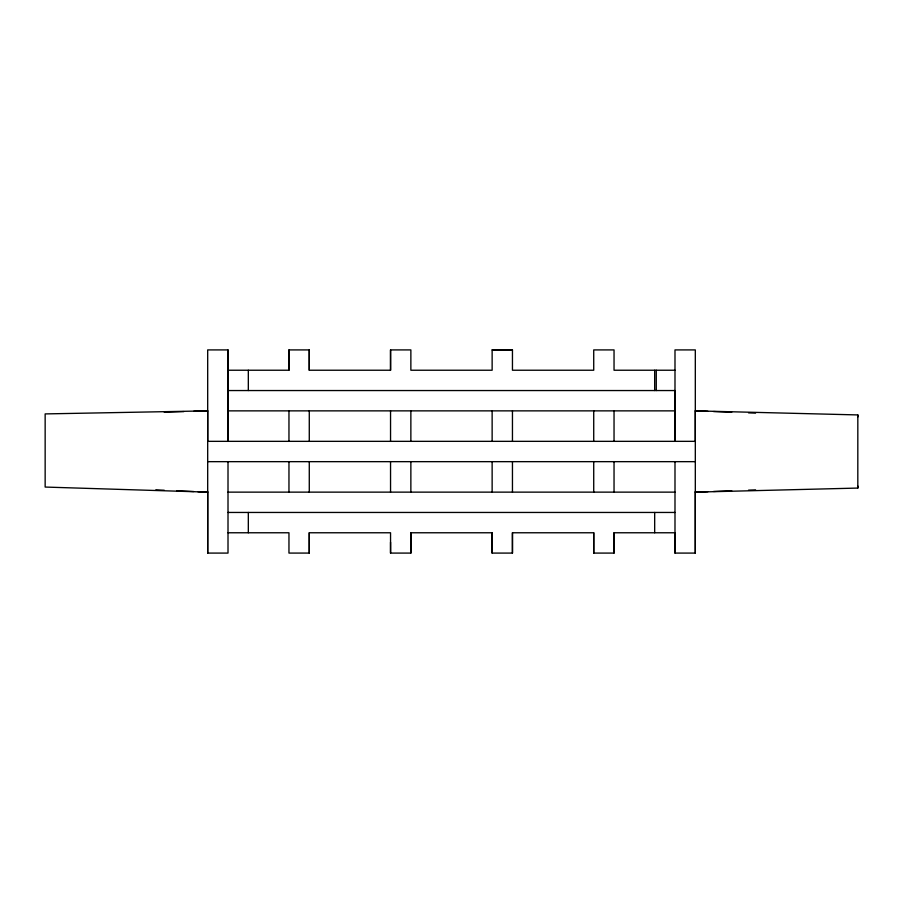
<?xml version="1.0" encoding="UTF-8"?>
<svg xmlns="http://www.w3.org/2000/svg" width="903" height="903" viewBox="0 0 903 903"><rect width="100%" height="100%" fill="white"/><g stroke="black" fill="none" stroke-linecap="round" stroke-linejoin="round"><path stroke-width="1.35" d="M228.007 461.659L228.007 553.087L207.69 553.087L207.69 491.503M228.007 349.912L228.007 441.341L228.007 349.912L207.69 349.912L207.69 441.341L695.31 441.341L695.31 349.912L674.992 349.912L674.992 441.341L674.992 390.547L228.007 390.547M228.007 370.23L288.96 370.23L288.96 349.912L309.277 349.912L309.277 370.23L390.547 370.23L390.547 349.912L410.865 349.912L410.865 370.23L492.135 370.23L492.135 349.912L512.452 350.093L492.135 349.912M228.007 532.77L288.96 532.77L288.96 553.087L309.277 553.076L309.277 532.77L390.547 532.77L390.547 553.087L410.865 553.087L410.865 532.77L492.135 532.77L492.135 553.087L512.452 553.087L512.452 532.77L593.722 532.77L593.722 553.087L614.04 553.087L614.04 532.77L674.992 532.77L674.992 553.087L695.31 553.087L695.31 410.865L857.827 414.928L857.85 416.96M309.277 370.23L309.277 349.912M390.547 553.087L390.547 542.251M512.452 349.912L512.452 370.23L593.722 370.23L593.722 349.912L614.04 349.912L614.04 370.23L674.992 370.23M695.31 553.087L695.31 491.503M707.918 491.661L695.31 492.135L857.816 488.071L857.827 414.928M857.816 488.071L857.85 486.04M713.528 491.458L731.735 490.769M748.553 490.137L755.563 489.877M164.256 412.219L183.873 411.61M193.682 411.305L207.69 410.865L207.69 553.087M207.69 410.865L45.15 413.913L45.15 487.056L207.69 492.135L197.881 491.706M228.007 410.865L674.992 410.865M207.69 461.659L695.31 461.659M228.007 492.135L674.992 492.135M228.007 512.452L674.992 512.452M695.31 410.865L707.918 411.339M713.528 411.554L731.735 412.231M748.553 412.863L755.563 413.122M155.847 489.866L164.256 490.239M176.864 490.792L193.682 491.525M674.992 461.659L674.992 553.087M656.267 370.23L656.267 390.547M654.675 370.23L654.675 390.547M654.675 512.452L654.675 532.77M614.04 410.865L614.04 441.341M614.04 461.659L614.04 492.135M614.04 532.77L614.04 553.087M593.722 410.865L593.722 441.341M593.722 461.659L593.722 492.135M593.722 532.77L593.722 553.087M512.452 410.865L512.452 441.341M512.452 461.659L512.452 492.135M512.452 532.77L512.452 553.087M492.135 410.865L492.135 441.341M492.135 461.659L492.135 492.135M492.135 532.77L492.135 553.087M410.865 410.865L410.865 441.341M410.865 461.659L410.865 492.135M410.865 532.77L410.865 553.087M390.547 349.912L390.547 370.23M390.547 410.865L390.547 441.341M390.547 461.659L390.547 492.135M309.277 410.865L309.277 441.341M309.277 461.659L309.277 492.135M309.277 532.77L309.277 553.076M288.96 349.912L288.96 370.23M288.96 410.865L288.96 441.341M288.96 461.659L288.96 492.135M248.325 370.23L248.325 390.547M248.325 512.452L248.325 532.77"/></g></svg>
